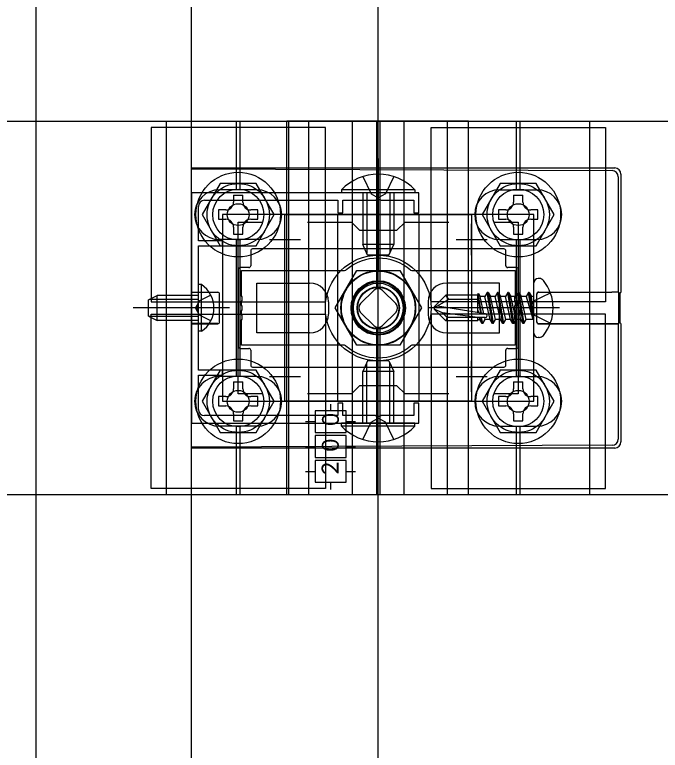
# Model space of a CAD drawing. Units: millimetres, scale not verified. Extents: x -875 to 875, y -1299 to 1291.
# Drawn here: x -261.4 to -157.7, y -585.9 to -467.7 of the extents above; entities that cross this region are included whole.
import ezdxf
from ezdxf.enums import TextEntityAlignment as Align

# ---------------------------------------------------------------- set-up
doc = ezdxf.new("R2010")
doc.units = ezdxf.units.MM
doc.header["$LTSCALE"] = 8
for name, color, linetype in [('0-2_YKK_11', 7, 'Continuous'), ('0-3_YKK_12', 2, 'Continuous'), ('0-4_YKK_13', 4, 'Continuous'), ('0-7_YSS_K', 3, 'Continuous')]:
    doc.layers.add(name, color=color, linetype=linetype)
doc.styles.add('ＭＳ ゴシック', font='')
doc.styles.get('ＭＳ ゴシック').set_extended_font_data('MS Gothic')

msp = doc.modelspace()

# ---------------------------------------------------------------- linework, layer by layer
at = {"layer": '0-2_YKK_11'}
for p, q in [((-218, -506.347), (-218, -501.347)), ((-188, -506.347), (-188, -501.347)), ((-220.5, -503.847), (-215.5, -503.847)), ((-190.5, -503.847), (-185.5, -503.847)), ((-218, -528.347), (-218, -523.347)), ((-188, -528.347), (-188, -523.347)), ((-220.5, -525.847), (-215.5, -525.847)), ((-190.5, -525.847), (-185.5, -525.847))]:
    msp.add_line(p, q, dxfattribs=at)
for points in [[(-233, -496.347), (-233, -533.347), (-196.5, -533.347), (-196.5, -530.147), (-197.3, -530.147), (-197.3, -532.147), (-202.542, -532.147), (-202.725, -532.267), (-203.275, -532.267), (-203.458, -532.147), (-208.7, -532.147), (-208.7, -530.147), (-209.5, -530.147), (-209.5, -532.147), (-230.9, -532.147)], [(-230.9, -497.547), (-209.5, -497.547), (-209.5, -499.547), (-208.7, -499.547), (-208.7, -497.547), (-203.458, -497.547), (-203.275, -497.427), (-202.725, -497.427), (-202.542, -497.547), (-197.3, -497.547), (-197.3, -499.547), (-196.5, -499.547), (-196.5, -496.347), (-233, -496.347)], [(-231.9, -531.147), (-231.9, -525.647), (-228, -525.647), (-228, -524.847), (-231.9, -524.847), (-231.9, -515.305), (-232.02, -515.122), (-232.02, -514.572), (-231.9, -514.389), (-231.9, -504.847), (-228, -504.847), (-228, -504.047), (-231.9, -504.047), (-231.9, -498.547)], [(-221.633, -528.647), (-225.5, -528.647), (-225.5, -501.047), (-221.633, -501.047)], [(-214.367, -501.047), (-207.3, -501.047), (-206, -502.347), (-200, -502.347), (-198.7, -501.047), (-191.633, -501.047)], [(-184.367, -501.047), (-180.5, -501.047), (-180.5, -528.647), (-184.367, -528.647)], [(-191.633, -528.647), (-198.7, -528.647), (-200, -527.347), (-206, -527.347), (-207.3, -528.647), (-214.367, -528.647)]]:
    msp.add_lwpolyline(points, dxfattribs=at)
msp.add_lwpolyline([(-228, -529.847), (-178, -529.847), (-178, -499.847), (-228, -499.847)], close=True, dxfattribs=at)
for centre, start, end in [((-230.9, -498.547), 90.00001, 179.99999), ((-230.9, -531.147), 180.00001, 269.99999)]:
    msp.add_arc(centre, 1, start, end, dxfattribs=at)
at = {"layer": '0-3_YKK_12'}
for points in [[(-283, -242.847), (-283, -984.847), (-258, -984.847), (-233, -984.847), (-233, -242.847)], [(-258, -242.847), (-258, -984.847), (-233, -984.847), (-233, -242.847)]]:
    msp.add_lwpolyline(points, dxfattribs=at)
msp.add_circle((-203, -514.847), 6, dxfattribs=at)
at = {"layer": '0-4_YKK_13'}
for p, q in [((-237, -544.847), (-237, -484.847)), ((-225.8, -495.847), (-225.8, -484.847)), ((-225.2, -495.847), (-225.2, -484.847)), ((-217.359, -484.847), (-217.708, -484.847)), ((-188.47, -484.847), (-217.359, -484.847)), ((-214.15, -544.847), (-214.15, -484.847)), ((-207.15, -544.847), (-207.15, -484.847)), ((-203.3, -484.847), (-203.3, -511.772)), ((-202.7, -511.772), (-202.7, -484.847)), ((-198.85, -544.847), (-198.85, -484.847)), ((-191.85, -544.847), (-191.85, -484.847)), ((-188.47, -544.847), (-188.47, -484.847)), ((-180.8, -495.847), (-180.8, -484.847)), ((-180.2, -495.847), (-180.2, -484.847)), ((-169, -544.847), (-169, -484.847)), ((-203, -490.847), (-203, -508.847)), ((-233, -492.347), (-164.999, -492.347)), ((-233, -492.472), (-165.436, -492.781)), ((-164.442, -493.779), (-164.442, -512.311)), ((-164, -493.341), (-164, -512.347)), ((-222.5, -495.847), (-228.5, -495.847)), ((-197.1, -496.347), (-208.9, -496.347)), ((-205.5, -496.347), (-205.5, -504.647)), ((-204.846, -496.347), (-204.846, -506.037)), ((-201.154, -496.347), (-201.154, -506.037)), ((-197.1, -495.838), (-197.1, -496.347)), ((-183.5, -495.847), (-177.5, -495.847)), ((-226.25, -496.697), (-226.25, -497.847)), ((-226.25, -496.697), (-224.75, -496.697)), ((-224.75, -497.847), (-224.75, -496.697)), ((-181.25, -496.697), (-181.25, -497.847)), ((-181.25, -496.697), (-179.75, -496.697)), ((-179.75, -497.847), (-179.75, -496.697)), ((-228.65, -499.097), (-228.65, -500.597)), ((-227.5, -499.097), (-228.65, -499.097)), ((-222.35, -499.097), (-223.5, -499.097)), ((-222.35, -500.597), (-222.35, -499.097)), ((-183.65, -499.097), (-183.65, -500.597)), ((-182.5, -499.097), (-183.65, -499.097)), ((-177.35, -499.097), (-178.5, -499.097)), ((-177.35, -500.597), (-177.35, -499.097)), ((-228.65, -500.597), (-227.5, -500.597)), ((-223.5, -500.597), (-222.35, -500.597)), ((-183.65, -500.597), (-182.5, -500.597)), ((-178.5, -500.597), (-177.35, -500.597)), ((-226.25, -501.847), (-226.25, -502.997)), ((-181.25, -501.847), (-181.25, -502.997)), ((-222.5, -503.847), (-228.5, -503.847)), ((-225.8, -525.847), (-225.8, -503.847)), ((-225.2, -525.847), (-225.2, -503.847)), ((-204.7, -506.347), (-205.5, -504.647)), ((-201.3, -506.347), (-200.5, -504.647)), ((-183.5, -503.847), (-177.5, -503.847)), ((-180.8, -525.847), (-180.8, -503.847)), ((-180.2, -525.847), (-180.2, -503.847)), ((-223.5, -505.647), (-223.5, -508.047)), ((-182.8, -505.347), (-223.2, -505.347)), ((-182.5, -508.047), (-182.5, -505.647)), ((-201.3, -506.347), (-204.7, -506.347)), ((-225.5, -508.647), (-225.5, -521.047)), ((-223.8, -508.347), (-225.2, -508.347)), ((-180.8, -508.347), (-182.2, -508.347)), ((-180.5, -521.047), (-180.5, -508.647)), ((-177.138, -510.112), (-177.3, -510.112)), ((-231.9, -518.597), (-231.9, -511.097)), ((-178, -518.882), (-178, -510.812)), ((-239.9, -513.547), (-238.5, -512.847)), ((-231.9, -512.847), (-238.5, -512.847)), ((-233, -512.321), (-228.782, -512.321)), ((-228.8, -512.338), (-233, -512.343)), ((-228.5, -517.056), (-228.5, -512.638)), ((-228.483, -517.073), (-228.483, -512.621)), ((-205.828, -514.14), (-203.707, -512.018)), ((-202.293, -512.018), (-200.172, -514.14)), ((-194, -514.672), (-192.125, -512.797)), ((-187, -512.797), (-192.125, -512.797)), ((-186.976, -512.536), (-187, -512.797)), ((-187, -515.609), (-187, -512.797)), ((-186.976, -512.536), (-186.449, -515.698)), ((-186.976, -512.536), (-186.976, -512.536)), ((-186.976, -512.536), (-186.91, -512.536)), ((-186.91, -512.536), (-186.629, -513.022)), ((-185.473, -512.375), (-185.846, -513.022)), ((-185.355, -512.375), (-185.473, -512.375)), ((-184.649, -517.319), (-185.473, -512.375)), ((-185.355, -512.375), (-184.981, -513.022)), ((-185.355, -512.375), (-184.531, -517.319)), ((-183.825, -512.375), (-184.199, -513.022)), ((-183.707, -512.375), (-183.825, -512.375)), ((-183.001, -517.319), (-183.825, -512.375)), ((-183.707, -512.375), (-183.333, -513.022)), ((-183.707, -512.375), (-182.883, -517.319)), ((-182.177, -512.375), (-182.551, -513.022)), ((-182.059, -512.375), (-182.177, -512.375)), ((-181.353, -517.319), (-182.177, -512.375)), ((-182.059, -512.375), (-181.685, -513.022)), ((-182.059, -512.375), (-181.235, -517.319)), ((-180.411, -512.375), (-180.529, -512.375)), ((-180.411, -512.375), (-179.587, -517.319)), ((-180.411, -512.375), (-180.038, -513.022)), ((-178.175, -516.612), (-178.881, -512.375)), ((-178.763, -512.375), (-178.881, -512.375)), ((-178.763, -512.375), (-178.057, -516.612)), ((-178.763, -512.375), (-178.39, -513.022)), ((-178, -513.722), (-175.343, -512.397)), ((-177.517, -517.099), (-177.517, -512.594)), ((-177.5, -517.082), (-177.5, -512.612)), ((-177.218, -512.294), (-165.441, -512.294)), ((-164.337, -517.348), (-164.337, -512.346)), ((-164.105, -512.382), (-164, -512.347)), ((-164.105, -517.312), (-164.105, -512.382)), ((-239.9, -516.147), (-239.9, -513.547)), ((-231.9, -513.501), (-239.809, -513.501)), ((-211, -513.847), (-211, -515.847)), ((-195, -513.847), (-195, -515.847)), ((-191.662, -513.497), (-194, -514.847)), ((-187, -513.098), (-186.57, -515.679)), ((-186.009, -515.77), (-186.629, -513.022)), ((-185.846, -513.022), (-186.629, -513.022)), ((-185.022, -516.671), (-185.846, -513.022)), ((-184.199, -513.022), (-184.981, -513.022)), ((-184.157, -516.671), (-184.981, -513.022)), ((-183.375, -516.671), (-184.199, -513.022)), ((-182.551, -513.022), (-183.333, -513.022)), ((-182.509, -516.671), (-183.333, -513.022)), ((-181.727, -516.671), (-182.551, -513.022)), ((-180.903, -513.022), (-181.685, -513.022)), ((-180.861, -516.671), (-181.685, -513.022)), ((-180.079, -516.671), (-180.903, -513.022)), ((-179.255, -513.022), (-180.038, -513.022)), ((-179.214, -516.671), (-180.038, -513.022)), ((-179.255, -513.022), (-178.175, -516.612)), ((-178, -513.722), (-178.598, -514.847)), ((-178.057, -516.612), (-178.39, -513.022)), ((-178.2, -513.022), (-178.39, -513.022)), ((-226.9, -514.847), (-242.4, -514.847)), ((-173.9, -514.847), (-195.002, -514.847)), ((-194, -514.672), (-194, -515.022)), ((-194, -515.022), (-192.125, -516.897)), ((-192.674, -515.64), (-194, -515.022)), ((-185.747, -515.812), (-193.499, -514.557)), ((-187, -515.211), (-186.907, -515.624)), ((-178, -515.972), (-178.598, -514.847)), ((-239.9, -516.147), (-238.5, -516.847)), ((-231.9, -516.193), (-239.809, -516.193)), ((-203.707, -517.675), (-205.828, -515.554)), ((-200.172, -515.554), (-202.293, -517.675)), ((-187, -516.397), (-192.674, -515.64)), ((-191.918, -516.397), (-192.125, -516.897)), ((-187, -516.897), (-187, -516.397)), ((-186.67, -516.671), (-186.732, -516.397)), ((-186.297, -517.319), (-186.505, -516.397)), ((-186.179, -517.319), (-186.387, -516.397)), ((-185.805, -516.671), (-185.867, -516.397)), ((-178, -515.972), (-175.343, -517.297)), ((-228.8, -517.355), (-233, -517.351)), ((-233, -517.373), (-228.782, -517.373)), ((-187, -516.897), (-192.125, -516.897)), ((-187, -516.671), (-186.67, -516.671)), ((-186.297, -517.319), (-186.67, -516.671)), ((-186.179, -517.319), (-186.297, -517.319)), ((-186.179, -517.319), (-185.805, -516.671)), ((-185.022, -516.671), (-185.805, -516.671)), ((-184.649, -517.319), (-185.022, -516.671)), ((-184.531, -517.319), (-184.649, -517.319)), ((-184.531, -517.319), (-184.157, -516.671)), ((-183.375, -516.671), (-184.157, -516.671)), ((-183.001, -517.319), (-183.375, -516.671)), ((-182.883, -517.319), (-183.001, -517.319)), ((-182.883, -517.319), (-182.509, -516.671)), ((-181.727, -516.671), (-182.509, -516.671)), ((-181.353, -517.319), (-181.727, -516.671)), ((-181.235, -517.319), (-181.353, -517.319)), ((-181.235, -517.319), (-180.861, -516.671)), ((-180.079, -516.671), (-180.861, -516.671)), ((-179.705, -517.319), (-180.079, -516.671)), ((-179.587, -517.319), (-179.705, -517.319)), ((-179.587, -517.319), (-179.214, -516.671)), ((-178.2, -516.671), (-179.214, -516.671)), ((-178.057, -516.612), (-178.175, -516.612)), ((-177.218, -517.399), (-165.441, -517.399)), ((-164.337, -517.348), (-177.199, -517.381)), ((-164.442, -517.383), (-164.337, -517.348)), ((-164.442, -517.383), (-164.442, -535.914)), ((-164, -517.347), (-164.105, -517.312)), ((-164, -517.347), (-164, -536.353)), ((-231.391, -518.597), (-231.9, -518.597)), ((-203.3, -517.922), (-203.3, -544.847)), ((-202.7, -544.847), (-202.7, -517.922)), ((-177.138, -519.582), (-177.3, -519.582)), ((-203, -538.847), (-203, -520.847)), ((-225.2, -521.347), (-223.8, -521.347)), ((-223.5, -521.647), (-223.5, -524.047)), ((-182.5, -524.047), (-182.5, -521.647)), ((-182.2, -521.347), (-180.8, -521.347)), ((-204.7, -523.347), (-205.5, -525.047)), ((-201.3, -523.347), (-204.7, -523.347)), ((-201.3, -523.347), (-200.5, -525.047)), ((-223.2, -524.347), (-182.8, -524.347)), ((-204.846, -533.347), (-204.846, -523.656)), ((-201.154, -533.347), (-201.154, -523.656)), ((-222.5, -525.847), (-228.5, -525.847)), ((-205.5, -533.347), (-205.5, -525.047)), ((-183.5, -525.847), (-177.5, -525.847)), ((-226.25, -526.697), (-226.25, -527.847)), ((-226.25, -526.697), (-224.75, -526.697)), ((-224.75, -527.847), (-224.75, -526.697)), ((-181.25, -526.697), (-181.25, -527.847)), ((-181.25, -526.697), (-179.75, -526.697)), ((-179.75, -527.847), (-179.75, -526.697)), ((-228.65, -529.097), (-228.65, -530.597)), ((-227.5, -529.097), (-228.65, -529.097)), ((-222.35, -529.097), (-223.5, -529.097)), ((-222.35, -530.597), (-222.35, -529.097)), ((-183.65, -529.097), (-183.65, -530.597)), ((-182.5, -529.097), (-183.65, -529.097)), ((-177.35, -529.097), (-178.5, -529.097)), ((-177.35, -530.597), (-177.35, -529.097)), ((-228.65, -530.597), (-227.5, -530.597)), ((-223.5, -530.597), (-222.35, -530.597)), ((-210.65, -530.312), (-210.65, -531.347)), ((-183.65, -530.597), (-182.5, -530.597)), ((-178.5, -530.597), (-177.35, -530.597)), ((-226.25, -531.847), (-226.25, -532.997)), ((-181.25, -531.847), (-181.25, -532.997)), ((-222.5, -533.847), (-228.5, -533.847)), ((-225.8, -544.847), (-225.8, -533.847)), ((-225.2, -544.847), (-225.2, -533.847)), ((-214.71, -533.097), (-213.15, -533.097)), ((-197.1, -533.347), (-208.9, -533.347)), ((-208.15, -533.097), (-206.675, -533.097)), ((-197.1, -533.856), (-197.1, -533.347)), ((-183.5, -533.847), (-177.5, -533.847)), ((-180.8, -544.847), (-180.8, -533.847)), ((-180.2, -544.847), (-180.2, -533.847)), ((-165.436, -536.913), (-233, -537.221)), ((-164.999, -537.347), (-233, -537.347)), ((-214.71, -537.097), (-213.15, -537.097)), ((-208.15, -537.097), (-206.675, -537.097)), ((-214.71, -541.097), (-213.15, -541.097)), ((-208.15, -541.097), (-206.675, -541.097)), ((-210.65, -542.847), (-210.65, -544.018))]:
    msp.add_line(p, q, dxfattribs=at)
for points in [[(-301.7, -484.847), (-104.3, -484.847), (-104.3, -544.847), (-301.7, -544.847)], [(-239.5, -513.847), (-211.5, -513.847), (-211.5, -485.847), (-239.5, -485.847)], [(-194.5, -485.847), (-166.5, -485.847), (-166.5, -513.847), (-194.5, -513.847)], [(-228.387, -494.847), (-231.274, -499.847), (-228.387, -504.847), (-222.613, -504.847), (-219.726, -499.847), (-222.613, -494.847)], [(-183.387, -494.847), (-186.274, -499.847), (-183.387, -504.847), (-177.613, -504.847), (-174.726, -499.847), (-177.613, -494.847)], [(-218, -499.847), (-188, -499.847), (-188, -529.847), (-218, -529.847)], [(-196.5, -529.847), (-209.5, -529.847), (-209.5, -499.847), (-196.5, -499.847)], [(-206.464, -520.847), (-209.928, -514.847), (-206.464, -508.847), (-199.536, -508.847), (-196.072, -514.847), (-199.536, -520.847)], [(-239.5, -515.847), (-211.5, -515.847), (-211.5, -543.847), (-239.5, -543.847)], [(-194.5, -543.847), (-166.5, -543.847), (-166.5, -515.847), (-194.5, -515.847)], [(-228.387, -524.847), (-231.274, -529.847), (-228.387, -534.847), (-222.613, -534.847), (-219.726, -529.847), (-222.613, -524.847)], [(-183.387, -524.847), (-186.274, -529.847), (-183.387, -534.847), (-177.613, -534.847), (-174.726, -529.847), (-177.613, -524.847)], [(-208.15, -534.847), (-208.15, -531.347), (-213.15, -531.347), (-213.15, -534.847)], [(-208.15, -538.847), (-208.15, -535.347), (-213.15, -535.347), (-213.15, -538.847)], [(-208.15, -542.847), (-208.15, -539.347), (-213.15, -539.347), (-213.15, -542.847)]]:
    msp.add_lwpolyline(points, close=True, dxfattribs=at)
for points in [[(-217.359, -544.847), (-217.708, -544.847), (-217.708, -484.847)], [(-188.47, -544.847), (-217.359, -544.847), (-217.359, -484.847)], [(-205.5, -493.736), (-204.145, -496.514), (-203, -497.123)], [(-200.5, -493.736), (-201.855, -496.514), (-203, -497.123)], [(-197.1, -495.838), (-208.9, -495.838), (-208.9, -496.347)], [(-200.5, -496.347), (-200.5, -504.647), (-205.5, -504.647)], [(-226.25, -502.997), (-224.75, -502.997), (-224.75, -501.847)], [(-181.25, -502.997), (-179.75, -502.997), (-179.75, -501.847)], [(-225, -508.847), (-208.404, -508.847), (-208.208, -508.774)], [(-208.208, -520.919), (-208.404, -520.847), (-225, -520.847), (-225, -516.805), (-224.88, -516.622), (-224.88, -516.072), (-225, -515.889), (-225, -515.305), (-224.88, -515.122), (-224.88, -514.572), (-225, -514.389), (-225, -513.805), (-224.88, -513.622), (-224.88, -513.072), (-225, -512.889), (-225, -508.847)], [(-197.792, -508.774), (-197.596, -508.847), (-181, -508.847), (-181, -512.889), (-181.12, -513.072), (-181.12, -513.622), (-181, -513.805), (-181, -514.389), (-181.12, -514.572), (-181.12, -515.122), (-181, -515.305), (-181, -515.889), (-181.12, -516.072), (-181.12, -516.622), (-181, -516.805), (-181, -520.847), (-197.596, -520.847), (-197.792, -520.919)], [(-231.391, -518.597), (-231.391, -511.097), (-231.9, -511.097)], [(-214, -518.847), (-222.5, -518.847), (-222.5, -510.847), (-214, -510.847)], [(-192, -518.847), (-183.5, -518.847), (-183.5, -510.847), (-192, -510.847)], [(-231.9, -516.847), (-238.5, -516.847), (-238.5, -512.847)], [(-229.891, -512.797), (-231.746, -513.702), (-232.355, -514.847)], [(-187, -513.497), (-191.662, -513.497), (-192.125, -512.797)], [(-179.705, -517.319), (-180.529, -512.375), (-180.903, -513.022)], [(-178.763, -512.375), (-178.881, -512.375), (-179.255, -513.022)], [(-164.442, -512.311), (-164.337, -512.346), (-177.199, -512.313)], [(-229.891, -516.897), (-231.746, -515.992), (-232.355, -514.847)], [(-185.794, -516.397), (-191.918, -516.397), (-192.674, -515.64)], [(-200.5, -533.347), (-200.5, -525.047), (-205.5, -525.047)], [(-226.25, -532.997), (-224.75, -532.997), (-224.75, -531.847)], [(-181.25, -532.997), (-179.75, -532.997), (-179.75, -531.847)], [(-205.5, -535.958), (-204.145, -533.18), (-203, -532.571)], [(-200.5, -535.958), (-201.855, -533.18), (-203, -532.571)], [(-197.1, -533.856), (-208.9, -533.856), (-208.9, -533.347)]]:
    msp.add_lwpolyline(points, dxfattribs=at)
for centre, radius in [((-225.5, -499.847), 6.8), ((-180.5, -499.847), 6.8), ((-225.5, -499.847), 5), ((-180.5, -499.847), 5), ((-225.5, -499.847), 4.1), ((-180.5, -499.847), 4.1), ((-225.5, -499.847), 1.75), ((-180.5, -499.847), 1.75), ((-203, -514.847), 8.5), ((-203, -514.847), 8.5), ((-203, -514.847), 5.928), ((-203, -514.847), 4.375), ((-203, -514.847), 4.25), ((-203, -514.847), 4.25), ((-202.903, -514.847), 4.245), ((-203, -514.847), 4), ((-203, -514.847), 4), ((-203, -514.847), 4), ((-203, -514.847), 3.4), ((-203, -514.847), 3.324), ((-203, -514.847), 3.32), ((-225.5, -529.847), 6.8), ((-180.5, -529.847), 6.8), ((-225.5, -529.847), 5), ((-225.5, -529.847), 4.1), ((-180.5, -529.847), 5), ((-180.5, -529.847), 4.1), ((-225.5, -529.847), 1.75), ((-180.5, -529.847), 1.75)]:
    msp.add_circle(centre, radius, dxfattribs=at)
for centre, radius, start, end in [((-165.444, -493.783), 1.002, 0.18156, 89.55613), ((-203, -501.579), 8.232, 44.2189, 135.7811), ((-228.5, -499.847), 4, 90, 270), ((-222.5, -499.847), 4, 270, 90), ((-183.5, -499.847), 4, 90, 270), ((-177.5, -499.847), 4, 270, 90), ((-227.5, -497.847), 1.25, 270, 0), ((-223.5, -497.847), 1.25, 180, 270), ((-182.5, -497.847), 1.25, 270, 0), ((-178.5, -497.847), 1.25, 180, 270), ((-227.5, -501.847), 1.25, 0, 90), ((-223.5, -501.847), 1.25, 90, 180), ((-182.5, -501.847), 1.25, 0, 90), ((-178.5, -501.847), 1.25, 90, 180), ((-203, -514.847), 8, 49.3793, 130.6207), ((-203, -514.847), 4.25, 89.99999, 270.00001), ((-203.102, -514.848), 4.25, 273.27666, 87.50585), ((-177.3, -510.812), 0.7, 90, 180), ((-177.138, -510.974), 0.862, 39.12355, 90), ((-181.9, -514.847), 7, 0, 39.12355), ((-233.927, -514.847), 4.527, 304.06671, 55.93329), ((-214, -513.847), 3, 0.00001, 89.99999), ((-203, -512.725), 1, 45, 135), ((-192, -513.847), 3, 90.00001, 179.99999), ((-178.2, -512.822), 0.2, 270, 360), ((-205.121, -514.847), 1, 135, 225), ((-200.879, -514.847), 1, 315, 45), ((-181.9, -514.847), 7, 320.87645, 0), ((-214, -515.847), 3, 270.00001, 359.99999), ((-192, -515.847), 3, 180.00001, 269.99999), ((-185.794, -516.102), 0.294, 270, 0), ((-185.794, -516.102), 0.294, 0, 80.8071), ((-203, -516.968), 1, 225, 315), ((-178.2, -516.871), 0.2, 0, 90), ((-177.3, -518.882), 0.7, 180, 270), ((-177.138, -518.72), 0.862, 270, 320.87645), ((-203, -514.847), 8, 229.3793, 310.6207), ((-228.5, -529.847), 4, 90, 270), ((-222.5, -529.847), 4, 270, 90), ((-183.5, -529.847), 4, 90, 270), ((-177.5, -529.847), 4, 270, 90), ((-227.5, -527.847), 1.25, 270, 0), ((-223.5, -527.847), 1.25, 180, 270), ((-182.5, -527.847), 1.25, 270, 0), ((-178.5, -527.847), 1.25, 180, 270), ((-227.5, -531.847), 1.25, 0, 90), ((-223.5, -531.847), 1.25, 90, 180), ((-182.5, -531.847), 1.25, 0, 90), ((-178.5, -531.847), 1.25, 90, 180), ((-203, -528.114), 8.232, 224.2189, 315.7811), ((-165.444, -535.911), 1.002, 270.44387, 359.81844)]:
    msp.add_arc(centre, radius, start, end, dxfattribs=at)
for centre, major_axis, ratio, start_param, end_param in [((-165.006, -493.348), (-0.883, -0.487), 0.991424, 2.6412593, 4.2047718), ((-223.2, -505.647), (-0.212, 0.212), 0.999695, 5.4979394, 7.0684312), ((-182.8, -505.647), (0.212, 0.212), 0.999695, 5.4979394, 7.0684312), ((-223.8, -508.047), (0.212, -0.212), 0.999695, 5.4979394, 7.0684312), ((-182.2, -508.047), (-0.212, -0.212), 0.999695, 5.4979394, 7.0684312), ((-225.2, -508.647), (-0.212, 0.212), 0.999695, 5.4979394, 7.0684312), ((-180.8, -508.647), (0.212, 0.212), 0.999695, 5.4979394, 7.0684312), ((-228.8, -512.638), (-0.27, -0.133), 0.998319, 2.6850674, 4.2555592), ((-228.783, -512.621), (0.212, 0.212), 0.999695, 5.4979394, 7.0684312), ((-177.217, -512.594), (0.212, -0.212), 0.999695, 2.3563468, 3.9268385), ((-177.199, -512.613), (-0.275, 0.123), 0.996125, 5.1323772, 6.702869), ((-165.441, -512.312), (-1, 0), 0.017455, 3.1939525, 4.712389), ((-228.8, -517.055), (-0.27, 0.133), 0.998319, 2.0276261, 3.5981179), ((-228.783, -517.073), (0.212, -0.212), 0.999695, 5.4979394, 7.0684312), ((-177.217, -517.099), (0.212, 0.212), 0.999695, 2.3563468, 3.9268385), ((-177.199, -517.081), (-0.275, -0.123), 0.996125, 5.8635017, 7.4339934), ((-165.441, -517.382), (-1, 0), 0.017455, 1.5707963, 3.0892328), ((-225.2, -521.047), (-0.212, -0.212), 0.999695, 5.4979394, 7.0684312), ((-180.8, -521.047), (0.212, -0.212), 0.999695, 5.4979394, 7.0684312), ((-223.8, -521.647), (0.212, 0.212), 0.999695, 5.4979394, 7.0684312), ((-182.2, -521.647), (-0.212, 0.212), 0.999695, 5.4979394, 7.0684312), ((-223.2, -524.047), (-0.212, -0.212), 0.999695, 5.4979394, 7.0684312), ((-182.8, -524.047), (0.212, -0.212), 0.999695, 5.4979394, 7.0684312), ((-165.006, -536.345), (-0.883, 0.487), 0.991424, 2.0784135, 3.641926)]:
    msp.add_ellipse(centre, major_axis=major_axis, ratio=ratio, start_param=start_param, end_param=end_param, dxfattribs=at)
at = {"layer": '0-7_YSS_K'}
msp.add_line((-203, -1152.847), (-203, -264.847), dxfattribs=at)

# ---------------------------------------------------------------- texts
at = {"layer": '0-4_YKK_13', "style": 'ＭＳ ゴシック', "width": 0.9}
for s, p in [('０', (-208.51, -534.427)), ('０', (-208.528, -538.564)), ('２', (-208.568, -542.252))]:
    msp.add_text(s, height=2.711, rotation=90, dxfattribs=at).set_placement(p, align=Align.BOTTOM_LEFT)

doc.saveas('drawing.dxf')
